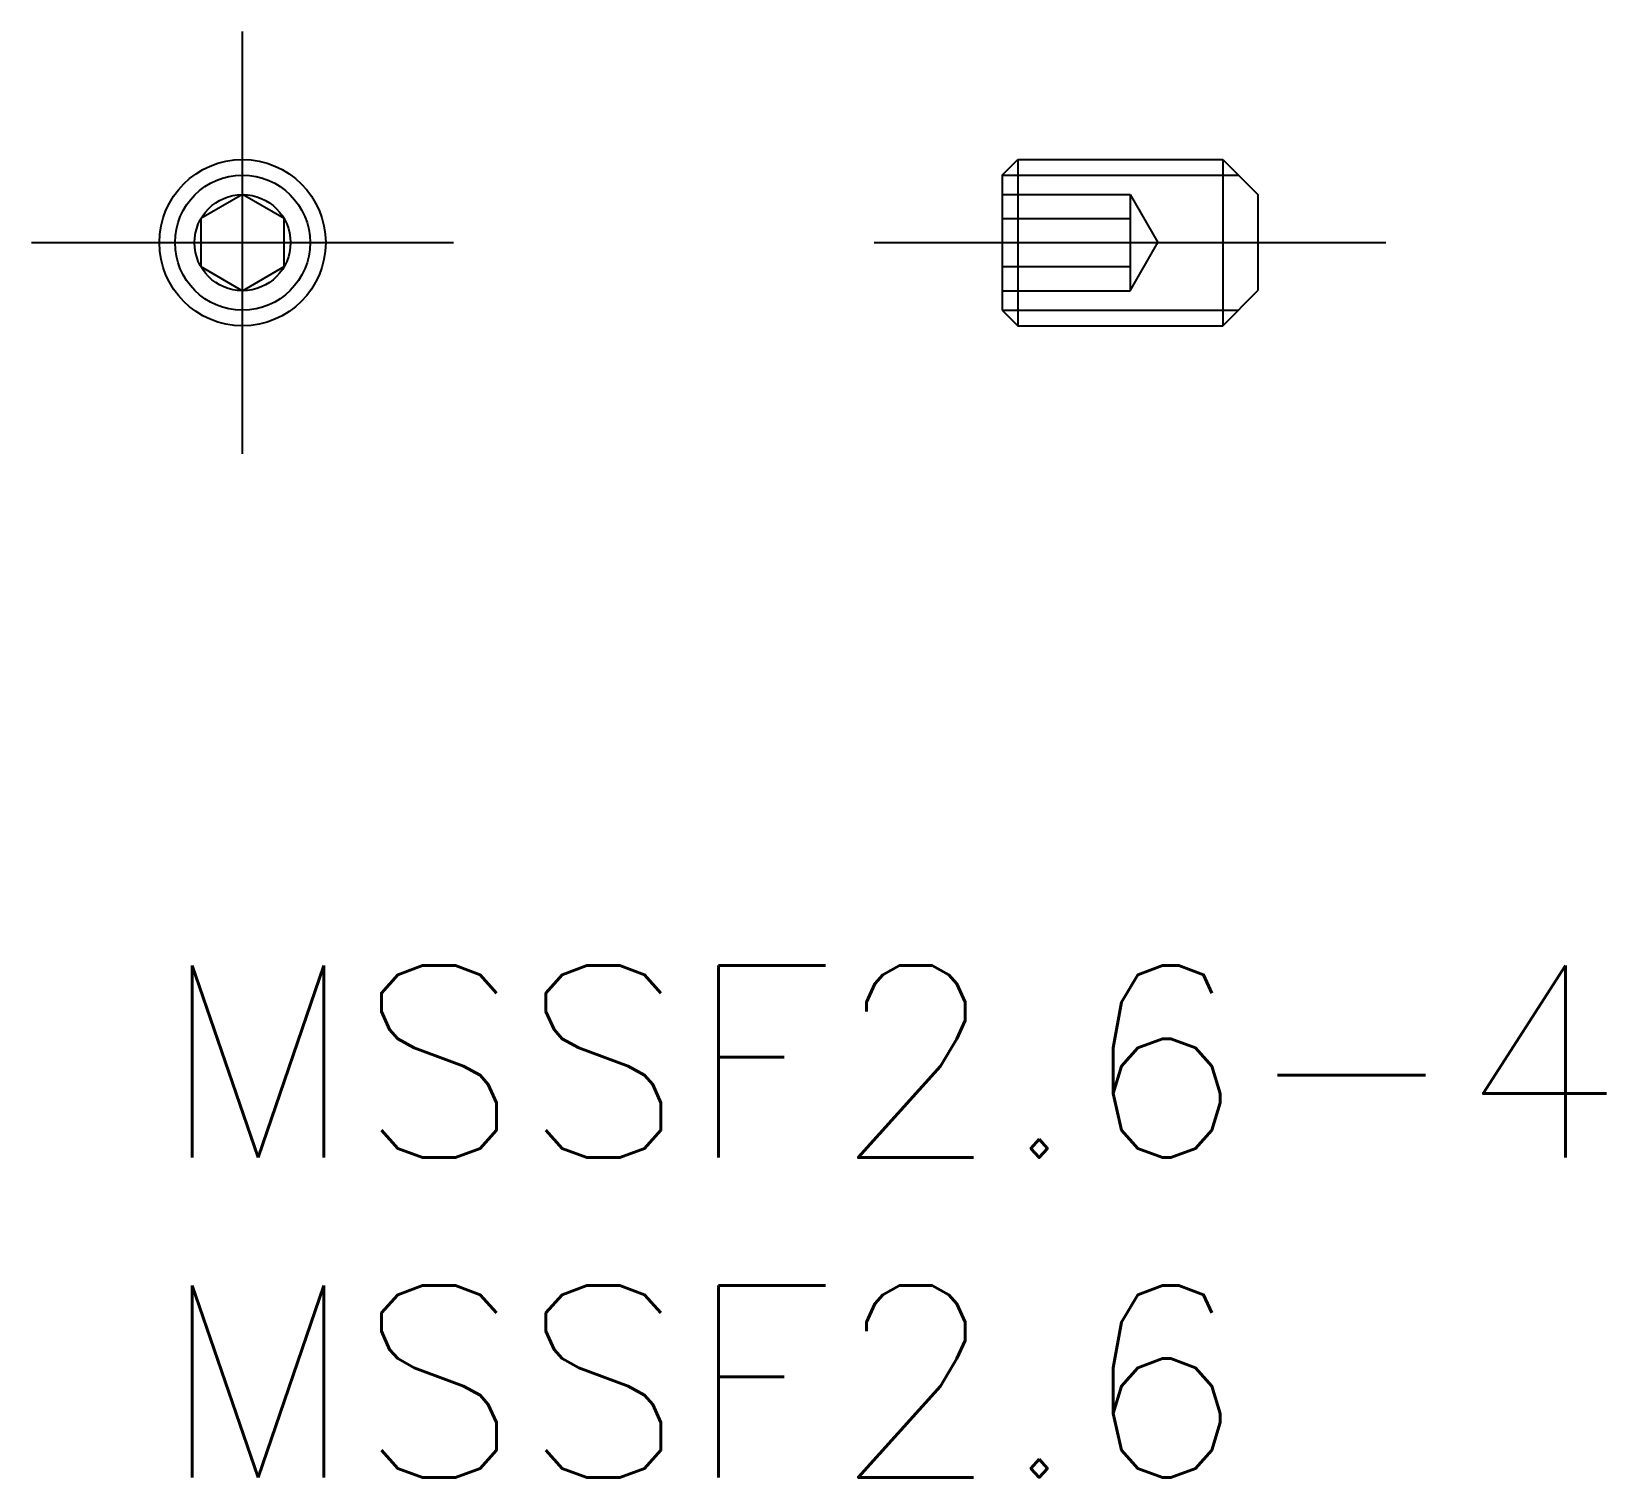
# Model space of a CAD drawing. Extents: x -2 to 22.6, y -8 to 14.6.
import ezdxf

# ---------------------------------------------------------------- set-up
doc = ezdxf.new("R2010")
doc.units = 0
doc.header["$LTSCALE"] = 0.5
doc.linetypes.add('CENTER', pattern=[50.8, 31.75, -6.35, 6.35, -6.35])
doc.linetypes.add('DASHED', pattern=[19.05, 12.7, -6.35])
for name, color, linetype in [('MSM_CENTER', 1, 'CENTER'), ('MSM_CONTINUOUS', 7, 'CONTINUOUS'), ('MSM_DASHED', 4, 'DASHED'), ('MSM_NARROW', 5, 'CONTINUOUS'), ('MSM_PART_NUMBER', 7, 'CONTINUOUS')]:
    doc.layers.add(name, color=color, linetype=linetype)
doc.styles.get("Standard").update_dxf_attribs({"font": 'txt.shx', "height": 3, "bigfont": 'bigfont.shx'})

# ---------------------------------------------------------------- blocks, each defined once
blk = doc.blocks.new('*U3')
at = {"layer": 'MSM_PART_NUMBER'}
blk.add_text('MSSF2.6-4', height=3, dxfattribs=at).set_placement((0, -3))
blk = doc.blocks.new('*U4')
at = {"layer": 'MSM_PART_NUMBER'}
blk.add_text('MSSF2.6', height=3, dxfattribs=at).set_placement((0, -8))

msp = doc.modelspace()

# ---------------------------------------------------------------- linework, layer by layer
at = {"layer": 'MSM_CENTER'}
for p, q in [((1.3, 8), (1.3, 14.6)), ((-2, 11.3), (4.6, 11.3)), ((11.178, 11.3), (19.178, 11.3))]:
    msp.add_line(p, q, dxfattribs=at)
at = {"layer": 'MSM_CONTINUOUS'}
for p, q in [((13.178, 12.356), (13.421, 12.6)), ((13.421, 12.6), (16.628, 12.6)), ((13.421, 12.6), (13.421, 10)), ((16.628, 12.6), (17.178, 12.05)), ((16.628, 12.6), (16.628, 10)), ((13.178, 12.356), (13.178, 10.243)), ((1.3, 12.051), (0.65, 11.675)), ((1.95, 11.675), (1.3, 12.051)), ((17.178, 12.05), (17.178, 10.55)), ((0.65, 11.675), (0.65, 10.925)), ((1.95, 10.925), (1.95, 11.675)), ((0.65, 10.925), (1.3, 10.549)), ((1.3, 10.549), (1.95, 10.925)), ((16.628, 10), (17.178, 10.55)), ((13.178, 10.243), (13.421, 10)), ((13.421, 10), (16.628, 10))]:
    msp.add_line(p, q, dxfattribs=at)
for radius in [1.3, 0.751]:
    msp.add_circle((1.3, 11.3), radius, dxfattribs=at)
at = {"layer": 'MSM_DASHED'}
for p, q in [((13.178, 12.051), (15.178, 12.051)), ((15.178, 12.051), (15.611, 11.3)), ((15.178, 12.051), (15.178, 10.549)), ((13.178, 11.675), (15.178, 11.675)), ((15.178, 10.549), (15.611, 11.3)), ((13.178, 10.925), (15.178, 10.925)), ((13.178, 10.549), (15.178, 10.549))]:
    msp.add_line(p, q, dxfattribs=at)
at = {"layer": 'MSM_NARROW'}
for p, q in [((13.178, 12.356), (16.871, 12.356)), ((13.178, 10.243), (16.871, 10.243))]:
    msp.add_line(p, q, dxfattribs=at)
msp.add_circle((1.3, 11.3), 1.056, dxfattribs=at)

# ---------------------------------------------------------------- block references
at = {"layer": 'MSM_CONTINUOUS'}
for name in ['*U3', '*U4']:
    msp.add_blockref(name, (0, 0), dxfattribs=at)

doc.saveas('drawing.dxf')
